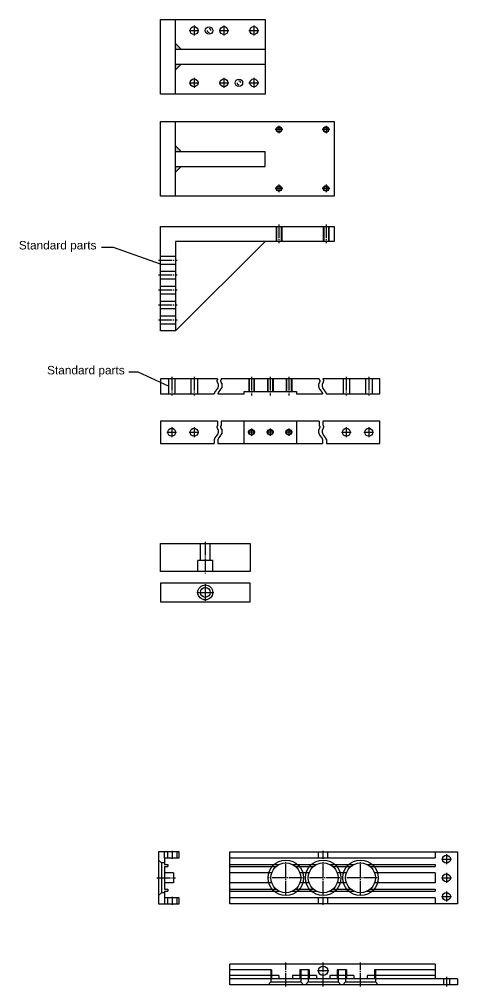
# Model space of a CAD drawing. Header units: inches. Extents: x -18 to 106, y -1 to 100.
# Drawn here: x 62.1 to 106.1, y 2.7 to 99.9 of the extents above; entities that cross this region are included whole.
import ezdxf

# ---------------------------------------------------------------- set-up
doc = ezdxf.new("R2010")
doc.units = ezdxf.units.IN
doc.header["$MEASUREMENT"] = 0
doc.linetypes.add('GRIDLINE', pattern=[1.53125, 1.375, -0.0625, 0.03125, -0.0625])
for name, color, linetype in [('DETAIL', 5, 'Continuous'), ('DETAIL-B', 140, 'Continuous'), ('E-1', 51, 'Continuous'), ('E-2', 255, 'Continuous'), ('E-3', 151, 'Continuous'), ('E-4', 1, 'Continuous'), ('E-DIM', 20, 'Continuous'), ('E-GRID', 65, 'GRIDLINE'), ('E-HATCH', 92, 'Continuous'), ('E-TEXT', 82, 'Continuous')]:
    doc.layers.add(name, color=color, linetype=linetype)
doc.styles.add('NewTextStyle_4', font='arial.ttf', dxfattribs={"height": 0.850622})
doc.styles.get("Standard").update_dxf_attribs({"font": 'txt.shx'})
doc.dimstyles.get("Standard").update_dxf_attribs({"dimtxt": 0.18, "dimasz": 0.18, "dimexe": 0.18, "dimexo": 0.0625, "dimgap": 0.09, "dimtad": 0, "dimtih": 1, "dimtoh": 1, "dimdec": 4, "dimzin": 0, "dimdsep": 46, "dimtxsty": 'Standard', "dimcen": 0.09, "dimadec": 0, "dimazin": 0, "dimtfac": 1, "dimtdec": 4, "dimtofl": 0, "dimtmove": 0, "dimatfit": 3, "dimfxl": 1, "dimtolj": 1, "dimtzin": 0, "dimarcsym": 0})

# ---------------------------------------------------------------- blocks, each defined once
blk = doc.blocks.new('C112')
at = {"layer": 'DETAIL'}
blk.add_circle((79.662, 98.733), 0.398, dxfattribs=at)
at = {"layer": 'DETAIL-B'}
for p, q in [((79.662, 99.225), (79.662, 98.241)), ((79.169, 98.733), (80.154, 98.733))]:
    blk.add_line(p, q, dxfattribs=at)
blk = doc.blocks.new('C112Double')
at = {"layer": 'DETAIL'}
for radius in [0.281, 0.234]:
    blk.add_circle((88.179, 88.79), radius, dxfattribs=at)
at = {"layer": 'DETAIL-B'}
for p, q in [((88.554, 88.79), (87.804, 88.79)), ((88.179, 89.165), (88.179, 88.415))]:
    blk.add_line(p, q, dxfattribs=at)
blk = doc.blocks.new('CMid')
at = {"layer": 'DETAIL-B'}
blk.add_circle((81.162, 98.733), 0.375, dxfattribs=at)
for start, end in [(180, 270), (0, 90)]:
    blk.add_arc((81.162, 98.733), 0.188, start, end, dxfattribs=at)
blk = doc.blocks.new('B114')
at = {"layer": 'DETAIL'}
for radius in [0.75, 0.492]:
    blk.add_circle((80.787, 42.308), radius, dxfattribs=at)
at = {"layer": 'DETAIL-B'}
for p, q in [((80.787, 43.152), (80.787, 41.464)), ((79.943, 42.308), (81.63, 42.308))]:
    blk.add_line(p, q, dxfattribs=at)
blk = doc.blocks.new('sepe1')
at = {"layer": 'E-2'}
for p, q in [((94.033, 4.408), (94.033, 3.518)), ((94.949, 4.408), (94.033, 4.408)), ((94.949, 4.408), (94.949, 3.518)), ((93.298, 3.846), (93.298, 3.518)), ((95.684, 3.846), (93.298, 3.846)), ((95.684, 3.846), (95.684, 3.518))]:
    blk.add_line(p, q, dxfattribs=at)
at = {"layer": 'E-2', "ltscale": 0.5}
for p, q in [((94.116, 4.408), (94.116, 3.19)), ((94.866, 4.408), (94.866, 3.19)), ((94.397, 2.908), (94.116, 3.19)), ((94.585, 2.908), (94.866, 3.213))]:
    blk.add_line(p, q, dxfattribs=at)

msp = doc.modelspace()

# ---------------------------------------------------------------- hatches: boundary and pattern name
at = {"layer": 'E-HATCH'}
h = msp.add_hatch(color=256, dxfattribs=at)
h.paths.add_polyline_path([(77.787, 95.358), (77.787, 94.796), (78.349, 95.358)])
h.paths.add_polyline_path([(78.349, 96.858), (77.787, 97.421), (77.787, 96.858)])
h = msp.add_hatch(color=256, dxfattribs=at)
h.paths.add_polyline_path([(78.349, 85.087), (77.787, 85.087), (77.787, 84.525)])
h.paths.add_polyline_path([(77.787, 87.15), (77.787, 86.587), (78.349, 86.587), (78.349, 86.604)])

# ---------------------------------------------------------------- linework, layer by layer
at = {"layer": 'DETAIL'}
msp.add_circle((92.616, 4.315), 0.468, dxfattribs=at)
at = {"layer": 'E-1'}
for p, q in [((87.898, 79.062), (87.898, 77.562)), ((87.945, 79.062), (87.945, 77.562)), ((88.414, 79.062), (88.414, 77.562)), ((88.461, 79.062), (88.461, 77.562)), ((92.622, 79.062), (92.622, 77.562)), ((92.669, 79.062), (92.669, 77.562)), ((93.138, 79.062), (93.138, 77.562)), ((93.185, 79.062), (93.185, 77.562)), ((76.287, 76.085), (77.787, 76.085)), ((76.287, 75.288), (77.787, 75.288)), ((76.287, 74.562), (77.787, 74.562)), ((76.287, 73.812), (77.787, 73.812)), ((76.287, 73.066), (77.787, 73.062)), ((76.287, 72.288), (77.787, 72.288)), ((76.287, 71.562), (77.787, 71.562)), ((76.287, 70.812), (77.787, 70.812)), ((76.287, 70.085), (77.787, 70.085)), ((76.287, 69.288), (77.787, 69.288)), ((77.083, 63.765), (77.083, 62.265)), ((77.74, 63.765), (77.74, 62.265)), ((79.333, 63.765), (79.333, 62.265)), ((79.99, 63.765), (79.99, 62.265)), ((85.146, 63.765), (85.146, 62.5)), ((85.193, 63.765), (85.193, 62.5)), ((85.662, 63.765), (85.662, 62.5)), ((85.708, 63.765), (85.708, 62.5)), ((87.021, 63.765), (87.021, 62.5)), ((87.068, 63.765), (87.068, 62.5)), ((87.537, 63.765), (87.537, 62.5)), ((87.583, 63.765), (87.583, 62.5)), ((88.896, 63.765), (88.896, 62.5)), ((88.943, 63.765), (88.943, 62.5)), ((89.412, 63.765), (89.412, 62.5)), ((89.458, 63.765), (89.458, 62.5)), ((94.615, 63.765), (94.615, 62.265)), ((95.271, 63.765), (95.271, 62.265)), ((96.865, 63.765), (96.865, 62.265)), ((97.521, 63.765), (97.521, 62.265)), ((84.677, 57.272), (84.677, 59.522)), ((89.927, 59.522), (89.927, 57.272)), ((80.294, 45.523), (80.294, 47.211)), ((81.279, 45.523), (81.279, 47.211)), ((80.037, 44.398), (80.037, 45.523)), ((81.537, 45.523), (80.037, 45.523)), ((81.537, 44.398), (81.537, 45.523)), ((104.686, 3.518), (104.686, 2.908)), ((105.296, 3.518), (105.296, 2.908))]:
    msp.add_line(p, q, dxfattribs=at)
at = {"layer": 'E-2'}
for p, q in [((76.287, 92.358), (76.287, 99.858)), ((76.287, 99.858), (86.787, 99.858)), ((77.787, 92.358), (77.787, 99.858)), ((86.787, 99.858), (86.787, 92.358)), ((86.787, 92.358), (76.287, 92.358)), ((76.287, 89.587), (93.724, 89.587)), ((76.287, 82.087), (76.287, 89.587)), ((77.787, 82.087), (77.787, 89.587)), ((93.724, 89.587), (93.724, 82.087)), ((86.787, 85.087), (86.787, 86.587)), ((93.724, 82.087), (76.287, 82.087)), ((76.287, 68.562), (76.287, 79.062)), ((76.287, 79.062), (93.724, 79.062)), ((93.724, 79.062), (93.724, 77.562)), ((93.724, 77.562), (77.787, 77.562)), ((77.787, 77.562), (77.787, 68.562)), ((77.787, 68.562), (76.287, 68.562)), ((76.287, 63.765), (76.287, 62.265)), ((82.017, 63.765), (76.287, 63.765)), ((81.975, 63.609), (81.955, 63.609)), ((81.955, 63.609), (81.955, 63.484)), ((81.955, 63.484), (81.975, 63.484)), ((81.996, 63.672), (81.975, 63.672)), ((81.975, 63.672), (81.975, 63.609)), ((81.975, 63.484), (81.975, 63.401)), ((81.975, 63.401), (82.017, 63.401)), ((82.017, 63.735), (81.996, 63.735)), ((81.996, 63.735), (81.996, 63.672)), ((82.017, 63.765), (82.017, 63.735)), ((82.017, 63.401), (82.017, 63.338)), ((82.017, 63.338), (82.038, 63.338)), ((82.038, 63.338), (82.038, 63.317)), ((82.038, 63.317), (82.059, 63.317)), ((82.059, 63.317), (82.059, 63.254)), ((82.059, 63.254), (82.08, 63.254)), ((82.08, 63.254), (82.08, 62.941)), ((82.35, 63.609), (82.33, 63.609)), ((82.33, 63.609), (82.33, 63.484)), ((82.33, 63.484), (82.35, 63.484)), ((82.371, 63.672), (82.35, 63.672)), ((82.35, 63.672), (82.35, 63.609)), ((82.35, 63.484), (82.35, 63.401)), ((82.35, 63.401), (82.392, 63.401)), ((82.392, 63.735), (82.371, 63.735)), ((82.371, 63.735), (82.371, 63.672)), ((92.212, 63.765), (82.392, 63.765)), ((82.392, 63.765), (82.392, 63.735)), ((82.392, 63.401), (82.392, 63.338)), ((82.392, 63.338), (82.413, 63.338)), ((82.413, 63.338), (82.413, 63.317)), ((82.413, 63.317), (82.434, 63.317)), ((82.434, 63.317), (82.434, 63.254)), ((82.434, 63.254), (82.455, 63.254)), ((82.455, 63.254), (82.455, 62.941)), ((92.17, 63.254), (92.149, 63.254)), ((92.149, 63.254), (92.149, 62.941)), ((92.191, 63.317), (92.17, 63.317)), ((92.17, 63.317), (92.17, 63.254)), ((92.212, 63.338), (92.191, 63.338)), ((92.191, 63.338), (92.191, 63.317)), ((92.212, 63.765), (92.212, 63.735)), ((92.212, 63.735), (92.233, 63.735)), ((92.254, 63.401), (92.212, 63.401)), ((92.212, 63.401), (92.212, 63.338)), ((92.233, 63.735), (92.233, 63.672)), ((92.233, 63.672), (92.254, 63.672)), ((92.254, 63.672), (92.254, 63.609)), ((92.254, 63.609), (92.275, 63.609)), ((92.275, 63.484), (92.254, 63.484)), ((92.254, 63.484), (92.254, 63.401)), ((92.275, 63.609), (92.275, 63.484)), ((92.545, 63.254), (92.524, 63.254)), ((92.524, 63.254), (92.524, 62.941)), ((92.566, 63.317), (92.545, 63.317)), ((92.545, 63.317), (92.545, 63.254)), ((92.587, 63.338), (92.566, 63.338)), ((92.566, 63.338), (92.566, 63.317)), ((98.318, 63.765), (92.587, 63.765)), ((92.587, 63.765), (92.587, 63.735)), ((92.587, 63.735), (92.608, 63.735)), ((92.629, 63.401), (92.587, 63.401)), ((92.587, 63.401), (92.587, 63.338)), ((92.608, 63.735), (92.608, 63.672)), ((92.608, 63.672), (92.629, 63.672)), ((92.629, 63.672), (92.629, 63.609)), ((92.629, 63.609), (92.65, 63.609)), ((92.65, 63.484), (92.629, 63.484)), ((92.629, 63.484), (92.629, 63.401)), ((92.65, 63.609), (92.65, 63.484)), ((98.318, 62.265), (98.318, 63.765)), ((76.287, 62.265), (81.662, 62.265)), ((81.683, 62.294), (81.662, 62.294)), ((81.662, 62.294), (81.662, 62.265)), ((81.704, 62.315), (81.683, 62.315)), ((81.683, 62.315), (81.683, 62.294)), ((81.725, 62.377), (81.704, 62.377)), ((81.704, 62.377), (81.704, 62.315)), ((81.746, 62.419), (81.725, 62.419)), ((81.725, 62.419), (81.725, 62.377)), ((81.788, 62.461), (81.746, 62.461)), ((81.746, 62.461), (81.746, 62.419)), ((81.808, 62.503), (81.788, 62.503)), ((81.788, 62.503), (81.788, 62.461)), ((81.85, 62.544), (81.808, 62.544)), ((81.808, 62.544), (81.808, 62.503)), ((81.892, 62.586), (81.85, 62.586)), ((81.85, 62.586), (81.85, 62.544)), ((81.913, 62.649), (81.892, 62.649)), ((81.892, 62.649), (81.892, 62.586)), ((81.955, 62.691), (81.913, 62.691)), ((81.913, 62.691), (81.913, 62.649)), ((81.975, 62.732), (81.955, 62.732)), ((81.955, 62.732), (81.955, 62.691)), ((81.996, 62.753), (81.975, 62.753)), ((81.975, 62.753), (81.975, 62.732)), ((82.017, 62.795), (81.996, 62.795)), ((81.996, 62.795), (81.996, 62.753)), ((82.038, 62.837), (82.017, 62.837)), ((82.017, 62.837), (82.017, 62.795)), ((82.058, 62.294), (82.037, 62.294)), ((82.037, 62.294), (82.037, 62.265)), ((82.037, 62.265), (84.677, 62.265)), ((82.059, 62.858), (82.038, 62.858)), ((82.038, 62.858), (82.038, 62.837)), ((82.079, 62.315), (82.058, 62.315)), ((82.058, 62.315), (82.058, 62.294)), ((82.08, 62.941), (82.059, 62.941)), ((82.059, 62.941), (82.059, 62.858)), ((82.1, 62.377), (82.079, 62.377)), ((82.079, 62.377), (82.079, 62.315)), ((82.121, 62.419), (82.1, 62.419)), ((82.1, 62.419), (82.1, 62.377)), ((82.163, 62.461), (82.121, 62.461)), ((82.121, 62.461), (82.121, 62.419)), ((82.183, 62.503), (82.163, 62.503)), ((82.163, 62.503), (82.163, 62.461)), ((82.225, 62.544), (82.183, 62.544)), ((82.183, 62.544), (82.183, 62.503)), ((82.267, 62.586), (82.225, 62.586)), ((82.225, 62.586), (82.225, 62.544)), ((82.288, 62.649), (82.267, 62.649)), ((82.267, 62.649), (82.267, 62.586)), ((82.33, 62.691), (82.288, 62.691)), ((82.288, 62.691), (82.288, 62.649)), ((82.35, 62.732), (82.33, 62.732)), ((82.33, 62.732), (82.33, 62.691)), ((82.371, 62.753), (82.35, 62.753)), ((82.35, 62.753), (82.35, 62.732)), ((82.392, 62.795), (82.371, 62.795)), ((82.371, 62.795), (82.371, 62.753)), ((82.413, 62.837), (82.392, 62.837)), ((82.392, 62.837), (82.392, 62.795)), ((82.434, 62.858), (82.413, 62.858)), ((82.413, 62.858), (82.413, 62.837)), ((82.455, 62.941), (82.434, 62.941)), ((82.434, 62.941), (82.434, 62.858)), ((84.677, 62.5), (89.927, 62.5)), ((84.677, 62.265), (84.677, 62.5)), ((89.927, 62.5), (89.927, 62.265)), ((89.927, 62.265), (92.567, 62.265)), ((92.149, 62.941), (92.17, 62.941)), ((92.17, 62.941), (92.17, 62.858)), ((92.17, 62.858), (92.191, 62.858)), ((92.191, 62.858), (92.191, 62.837)), ((92.191, 62.837), (92.212, 62.837)), ((92.212, 62.837), (92.212, 62.795)), ((92.212, 62.795), (92.233, 62.795)), ((92.233, 62.795), (92.233, 62.753)), ((92.233, 62.753), (92.254, 62.753)), ((92.254, 62.753), (92.254, 62.732)), ((92.254, 62.732), (92.275, 62.732)), ((92.275, 62.732), (92.275, 62.691)), ((92.275, 62.691), (92.317, 62.691)), ((92.317, 62.691), (92.317, 62.649)), ((92.317, 62.649), (92.337, 62.649)), ((92.337, 62.649), (92.337, 62.586)), ((92.337, 62.586), (92.379, 62.586)), ((92.379, 62.586), (92.379, 62.544)), ((92.379, 62.544), (92.421, 62.544)), ((92.421, 62.544), (92.421, 62.503)), ((92.421, 62.503), (92.442, 62.503)), ((92.442, 62.503), (92.442, 62.461)), ((92.442, 62.461), (92.484, 62.461)), ((92.484, 62.461), (92.484, 62.419)), ((92.484, 62.419), (92.504, 62.419)), ((92.504, 62.419), (92.504, 62.377)), ((92.504, 62.377), (92.525, 62.377)), ((92.524, 62.941), (92.545, 62.941)), ((92.525, 62.377), (92.525, 62.315)), ((92.525, 62.315), (92.546, 62.315)), ((92.545, 62.941), (92.545, 62.858)), ((92.545, 62.858), (92.566, 62.858)), ((92.546, 62.315), (92.546, 62.294)), ((92.546, 62.294), (92.567, 62.294)), ((92.566, 62.858), (92.566, 62.837)), ((92.566, 62.837), (92.587, 62.837)), ((92.567, 62.294), (92.567, 62.265)), ((92.587, 62.837), (92.587, 62.795)), ((92.587, 62.795), (92.608, 62.795)), ((92.608, 62.795), (92.608, 62.753)), ((92.608, 62.753), (92.629, 62.753)), ((92.629, 62.753), (92.629, 62.732)), ((92.629, 62.732), (92.65, 62.732)), ((92.65, 62.732), (92.65, 62.691)), ((92.65, 62.691), (92.692, 62.691)), ((92.692, 62.691), (92.692, 62.649)), ((92.692, 62.649), (92.712, 62.649)), ((92.712, 62.649), (92.712, 62.586)), ((92.712, 62.586), (92.754, 62.586)), ((92.754, 62.586), (92.754, 62.544)), ((92.754, 62.544), (92.796, 62.544)), ((92.796, 62.544), (92.796, 62.503)), ((92.796, 62.503), (92.817, 62.503)), ((92.817, 62.503), (92.817, 62.461)), ((92.817, 62.461), (92.859, 62.461)), ((92.859, 62.461), (92.859, 62.419)), ((92.859, 62.419), (92.879, 62.419)), ((92.879, 62.419), (92.879, 62.377)), ((92.879, 62.377), (92.9, 62.377)), ((92.9, 62.377), (92.9, 62.315)), ((92.9, 62.315), (92.921, 62.315)), ((92.921, 62.315), (92.921, 62.294)), ((92.921, 62.294), (92.942, 62.294)), ((92.942, 62.294), (92.942, 62.265)), ((92.942, 62.265), (98.318, 62.265)), ((76.287, 59.522), (76.287, 57.272)), ((82.017, 59.522), (76.287, 59.522)), ((82.017, 59.522), (82.017, 59.117)), ((92.212, 59.522), (82.392, 59.522)), ((82.392, 59.522), (82.392, 59.117)), ((92.212, 59.522), (92.212, 59.117)), ((98.318, 59.522), (92.587, 59.522)), ((92.587, 59.522), (92.587, 59.117)), ((98.318, 57.272), (98.318, 59.522)), ((81.975, 58.991), (81.955, 58.991)), ((81.955, 58.991), (81.955, 58.866)), ((81.955, 58.866), (81.975, 58.866)), ((81.996, 59.054), (81.975, 59.054)), ((81.975, 59.054), (81.975, 58.991)), ((81.975, 58.866), (81.975, 58.782)), ((81.975, 58.782), (82.017, 58.782)), ((82.017, 59.117), (81.996, 59.117)), ((81.996, 59.117), (81.996, 59.054)), ((82.017, 58.782), (82.017, 58.72)), ((82.017, 58.72), (82.038, 58.72)), ((82.038, 58.72), (82.038, 58.699)), ((82.038, 58.699), (82.059, 58.699)), ((82.059, 58.699), (82.059, 58.636)), ((82.059, 58.636), (82.08, 58.636)), ((82.08, 58.323), (82.059, 58.323)), ((82.059, 58.323), (82.059, 58.24)), ((82.08, 58.636), (82.08, 58.323)), ((82.35, 58.991), (82.33, 58.991)), ((82.33, 58.991), (82.33, 58.866)), ((82.33, 58.866), (82.35, 58.866)), ((82.371, 59.054), (82.35, 59.054)), ((82.35, 59.054), (82.35, 58.991)), ((82.35, 58.866), (82.35, 58.782)), ((82.35, 58.782), (82.392, 58.782)), ((82.392, 59.117), (82.371, 59.117)), ((82.371, 59.117), (82.371, 59.054)), ((82.392, 58.782), (82.392, 58.72)), ((82.392, 58.72), (82.413, 58.72)), ((82.413, 58.72), (82.413, 58.699)), ((82.413, 58.699), (82.434, 58.699)), ((82.434, 58.699), (82.434, 58.636)), ((82.434, 58.636), (82.455, 58.636)), ((82.455, 58.323), (82.434, 58.323)), ((82.434, 58.323), (82.434, 58.24)), ((82.455, 58.636), (82.455, 58.323)), ((92.17, 58.636), (92.149, 58.636)), ((92.149, 58.636), (92.149, 58.323)), ((92.149, 58.323), (92.17, 58.323)), ((92.191, 58.699), (92.17, 58.699)), ((92.17, 58.699), (92.17, 58.636)), ((92.17, 58.323), (92.17, 58.24)), ((92.212, 58.72), (92.191, 58.72)), ((92.191, 58.72), (92.191, 58.699)), ((92.212, 59.117), (92.233, 59.117)), ((92.254, 58.782), (92.212, 58.782)), ((92.212, 58.782), (92.212, 58.72)), ((92.233, 59.117), (92.233, 59.054)), ((92.233, 59.054), (92.254, 59.054)), ((92.254, 59.054), (92.254, 58.991)), ((92.254, 58.991), (92.275, 58.991)), ((92.275, 58.866), (92.254, 58.866)), ((92.254, 58.866), (92.254, 58.782)), ((92.275, 58.991), (92.275, 58.866)), ((92.545, 58.636), (92.524, 58.636)), ((92.524, 58.636), (92.524, 58.323)), ((92.524, 58.323), (92.545, 58.323)), ((92.566, 58.699), (92.545, 58.699)), ((92.545, 58.699), (92.545, 58.636)), ((92.545, 58.323), (92.545, 58.24)), ((92.587, 58.72), (92.566, 58.72)), ((92.566, 58.72), (92.566, 58.699)), ((92.587, 59.117), (92.608, 59.117)), ((92.629, 58.782), (92.587, 58.782)), ((92.587, 58.782), (92.587, 58.72)), ((92.608, 59.117), (92.608, 59.054)), ((92.608, 59.054), (92.629, 59.054)), ((92.629, 59.054), (92.629, 58.991)), ((92.629, 58.991), (92.65, 58.991)), ((92.65, 58.866), (92.629, 58.866)), ((92.629, 58.866), (92.629, 58.782)), ((92.65, 58.991), (92.65, 58.866)), ((81.683, 57.676), (81.662, 57.676)), ((81.662, 57.676), (81.662, 57.272)), ((81.704, 57.697), (81.683, 57.697)), ((81.683, 57.697), (81.683, 57.676)), ((81.725, 57.759), (81.704, 57.759)), ((81.704, 57.759), (81.704, 57.697)), ((81.746, 57.801), (81.725, 57.801)), ((81.725, 57.801), (81.725, 57.759)), ((81.788, 57.843), (81.746, 57.843)), ((81.746, 57.843), (81.746, 57.801)), ((81.808, 57.885), (81.788, 57.885)), ((81.788, 57.885), (81.788, 57.843)), ((81.85, 57.926), (81.808, 57.926)), ((81.808, 57.926), (81.808, 57.885)), ((81.892, 57.968), (81.85, 57.968)), ((81.85, 57.968), (81.85, 57.926)), ((81.913, 58.031), (81.892, 58.031)), ((81.892, 58.031), (81.892, 57.968)), ((81.955, 58.073), (81.913, 58.073)), ((81.913, 58.073), (81.913, 58.031)), ((81.975, 58.114), (81.955, 58.114)), ((81.955, 58.114), (81.955, 58.073)), ((81.996, 58.135), (81.975, 58.135)), ((81.975, 58.135), (81.975, 58.114)), ((82.017, 58.177), (81.996, 58.177)), ((81.996, 58.177), (81.996, 58.135)), ((82.038, 58.219), (82.017, 58.219)), ((82.017, 58.219), (82.017, 58.177)), ((82.058, 57.676), (82.037, 57.676)), ((82.037, 57.676), (82.037, 57.272)), ((82.059, 58.24), (82.038, 58.24)), ((82.038, 58.24), (82.038, 58.219)), ((82.079, 57.697), (82.058, 57.697)), ((82.058, 57.697), (82.058, 57.676)), ((82.1, 57.759), (82.079, 57.759)), ((82.079, 57.759), (82.079, 57.697)), ((82.121, 57.801), (82.1, 57.801)), ((82.1, 57.801), (82.1, 57.759)), ((82.163, 57.843), (82.121, 57.843)), ((82.121, 57.843), (82.121, 57.801)), ((82.183, 57.885), (82.163, 57.885)), ((82.163, 57.885), (82.163, 57.843)), ((82.225, 57.926), (82.183, 57.926)), ((82.183, 57.926), (82.183, 57.885)), ((82.267, 57.968), (82.225, 57.968)), ((82.225, 57.968), (82.225, 57.926)), ((82.288, 58.031), (82.267, 58.031)), ((82.267, 58.031), (82.267, 57.968)), ((82.33, 58.073), (82.288, 58.073)), ((82.288, 58.073), (82.288, 58.031)), ((82.35, 58.114), (82.33, 58.114)), ((82.33, 58.114), (82.33, 58.073)), ((82.371, 58.135), (82.35, 58.135)), ((82.35, 58.135), (82.35, 58.114)), ((82.392, 58.177), (82.371, 58.177)), ((82.371, 58.177), (82.371, 58.135)), ((82.413, 58.219), (82.392, 58.219)), ((82.392, 58.219), (82.392, 58.177)), ((82.434, 58.24), (82.413, 58.24)), ((82.413, 58.24), (82.413, 58.219)), ((92.17, 58.24), (92.191, 58.24)), ((92.191, 58.24), (92.191, 58.219)), ((92.191, 58.219), (92.212, 58.219)), ((92.212, 58.219), (92.212, 58.177)), ((92.212, 58.177), (92.233, 58.177)), ((92.233, 58.177), (92.233, 58.135)), ((92.233, 58.135), (92.254, 58.135)), ((92.254, 58.135), (92.254, 58.114)), ((92.254, 58.114), (92.275, 58.114)), ((92.275, 58.114), (92.275, 58.073)), ((92.275, 58.073), (92.317, 58.073)), ((92.317, 58.073), (92.317, 58.031)), ((92.317, 58.031), (92.337, 58.031)), ((92.337, 58.031), (92.337, 57.968)), ((92.337, 57.968), (92.379, 57.968)), ((92.379, 57.968), (92.379, 57.926)), ((92.379, 57.926), (92.421, 57.926)), ((92.421, 57.926), (92.421, 57.885)), ((92.421, 57.885), (92.442, 57.885)), ((92.442, 57.885), (92.442, 57.843)), ((92.442, 57.843), (92.484, 57.843)), ((92.484, 57.843), (92.484, 57.801)), ((92.484, 57.801), (92.504, 57.801)), ((92.504, 57.801), (92.504, 57.759)), ((92.504, 57.759), (92.525, 57.759)), ((92.525, 57.759), (92.525, 57.697)), ((92.525, 57.697), (92.546, 57.697)), ((92.545, 58.24), (92.566, 58.24)), ((92.546, 57.697), (92.546, 57.676)), ((92.546, 57.676), (92.567, 57.676)), ((92.566, 58.24), (92.566, 58.219)), ((92.566, 58.219), (92.587, 58.219)), ((92.567, 57.676), (92.567, 57.272)), ((92.587, 58.219), (92.587, 58.177)), ((92.587, 58.177), (92.608, 58.177)), ((92.608, 58.177), (92.608, 58.135)), ((92.608, 58.135), (92.629, 58.135)), ((92.629, 58.135), (92.629, 58.114)), ((92.629, 58.114), (92.65, 58.114)), ((92.65, 58.114), (92.65, 58.073)), ((92.65, 58.073), (92.692, 58.073)), ((92.692, 58.073), (92.692, 58.031)), ((92.692, 58.031), (92.712, 58.031)), ((92.712, 58.031), (92.712, 57.968)), ((92.712, 57.968), (92.754, 57.968)), ((92.754, 57.968), (92.754, 57.926)), ((92.754, 57.926), (92.796, 57.926)), ((92.796, 57.926), (92.796, 57.885)), ((92.796, 57.885), (92.817, 57.885)), ((92.817, 57.885), (92.817, 57.843)), ((92.817, 57.843), (92.859, 57.843)), ((92.859, 57.843), (92.859, 57.801)), ((92.859, 57.801), (92.879, 57.801)), ((92.879, 57.801), (92.879, 57.759)), ((92.879, 57.759), (92.9, 57.759)), ((92.9, 57.759), (92.9, 57.697)), ((92.9, 57.697), (92.921, 57.697)), ((92.921, 57.697), (92.921, 57.676)), ((92.921, 57.676), (92.942, 57.676)), ((92.942, 57.676), (92.942, 57.272)), ((76.287, 57.272), (81.662, 57.272)), ((82.037, 57.272), (92.567, 57.272)), ((92.942, 57.272), (98.318, 57.272)), ((76.287, 47.211), (85.287, 47.211)), ((76.287, 44.398), (76.287, 47.211)), ((85.287, 47.211), (85.287, 44.398)), ((85.287, 44.398), (76.287, 44.398)), ((76.287, 43.246), (76.287, 41.371)), ((85.287, 43.246), (76.287, 43.246)), ((85.287, 41.371), (85.287, 43.246)), ((76.287, 41.371), (85.287, 41.371)), ((78.162, 16.274), (76.099, 16.274)), ((76.099, 16.274), (76.099, 11.024)), ((76.708, 15.642), (76.708, 16.274)), ((76.708, 15.642), (78.162, 15.642)), ((76.708, 15.642), (76.708, 14.985)), ((78.162, 15.642), (78.162, 16.274)), ((83.241, 11.024), (83.241, 16.274)), ((83.241, 16.274), (106.116, 16.274)), ((83.241, 15.642), (103.866, 15.642)), ((103.866, 16.274), (103.866, 15.642)), ((106.116, 16.274), (106.116, 11.024)), ((76.38, 15.149), (76.38, 12.149)), ((76.708, 14.798), (76.708, 14.142)), ((103.866, 14.985), (103.866, 14.798)), ((77.599, 14.142), (76.708, 14.142)), ((76.708, 14.142), (76.708, 13.157)), ((77.599, 14.142), (77.599, 13.157)), ((87.449, 14.142), (83.241, 14.142)), ((91.199, 14.142), (90.283, 14.142)), ((94.949, 14.142), (94.033, 14.142)), ((103.866, 14.142), (97.783, 14.142)), ((103.866, 14.142), (103.866, 13.157)), ((77.599, 13.157), (76.708, 13.157)), ((76.708, 13.157), (76.708, 12.501)), ((87.449, 13.157), (83.241, 13.157)), ((91.199, 13.157), (90.283, 13.157)), ((94.949, 13.157), (94.033, 13.157)), ((103.866, 13.157), (97.783, 13.157)), ((76.708, 12.313), (76.708, 11.657)), ((78.162, 11.657), (76.708, 11.657)), ((76.708, 11.657), (76.708, 11.024)), ((78.162, 11.024), (78.162, 11.657)), ((103.866, 11.657), (83.241, 11.657)), ((103.866, 12.501), (103.866, 12.313)), ((103.866, 11.657), (103.866, 11.024)), ((76.099, 11.024), (78.162, 11.024)), ((106.116, 11.024), (83.241, 11.024)), ((83.241, 2.908), (83.241, 4.971)), ((103.866, 4.971), (83.241, 4.971)), ((103.866, 4.971), (103.866, 3.518)), ((88.184, 3.846), (83.241, 3.846)), ((103.866, 3.518), (83.241, 3.518)), ((87.366, 3.19), (90.366, 3.19)), ((88.184, 3.846), (88.184, 3.518)), ((91.116, 3.19), (94.116, 3.19)), ((94.866, 3.19), (97.866, 3.19)), ((103.866, 3.846), (97.048, 3.846)), ((97.048, 3.846), (97.048, 3.518)), ((106.116, 3.518), (103.866, 3.518)), ((106.116, 3.518), (106.116, 2.908)), ((106.116, 2.908), (83.241, 2.908))]:
    msp.add_line(p, q, dxfattribs=at)
at = {"layer": 'E-2', "ltscale": 2}
for p, q in [((77.037, 15.642), (77.037, 16.274)), ((77.974, 15.642), (77.974, 16.274)), ((92.147, 15.642), (92.147, 16.274)), ((93.085, 15.642), (93.085, 16.274)), ((77.037, 11.024), (77.037, 11.657)), ((77.974, 11.024), (77.974, 11.657)), ((92.147, 11.024), (92.147, 11.657)), ((93.085, 11.024), (93.085, 11.657))]:
    msp.add_line(p, q, dxfattribs=at)
at = {"layer": 'E-2', "ltscale": 0.5}
for p, q in [((76.099, 15.431), (76.404, 15.149)), ((76.708, 15.149), (76.38, 15.149)), ((76.099, 11.868), (76.38, 12.149)), ((76.708, 12.149), (76.38, 12.149)), ((87.085, 2.908), (87.366, 3.213)), ((98.147, 2.908), (97.866, 3.19))]:
    msp.add_line(p, q, dxfattribs=at)
at = {"layer": 'E-2'}
for centre, radius in [((88.866, 13.649), 1.781), ((88.866, 13.649), 1.5), ((92.616, 13.649), 1.781), ((92.616, 13.649), 1.5), ((96.366, 13.649), 1.781), ((96.366, 13.649), 1.5)]:
    msp.add_circle(centre, radius, dxfattribs=at)
at = {"layer": 'E-3'}
for p, q in [((77.787, 96.858), (86.787, 96.858)), ((77.787, 95.358), (86.787, 95.358)), ((77.787, 86.587), (86.787, 86.587)), ((77.787, 85.087), (86.787, 85.087)), ((77.787, 68.562), (86.787, 77.562))]:
    msp.add_line(p, q, dxfattribs=at)
at = {"layer": 'E-4'}
for p, q in [((76.708, 14.985), (77.037, 14.985)), ((76.708, 14.798), (77.037, 14.798)), ((77.037, 14.985), (77.037, 14.798)), ((83.241, 14.985), (88.184, 14.985)), ((83.241, 14.798), (87.901, 14.798)), ((89.548, 14.985), (91.934, 14.985)), ((89.831, 14.798), (91.651, 14.798)), ((93.298, 14.985), (95.684, 14.985)), ((93.581, 14.798), (95.401, 14.798)), ((97.048, 14.985), (103.866, 14.985)), ((97.331, 14.798), (103.866, 14.798)), ((76.708, 12.501), (77.037, 12.501)), ((76.708, 12.313), (77.037, 12.313)), ((77.037, 12.501), (77.037, 12.313)), ((83.241, 12.501), (87.901, 12.501)), ((83.241, 12.313), (88.184, 12.313)), ((89.548, 12.313), (91.934, 12.313)), ((89.831, 12.501), (91.651, 12.501)), ((93.298, 12.313), (95.684, 12.313)), ((93.581, 12.501), (95.401, 12.501)), ((97.048, 12.313), (103.866, 12.313)), ((97.331, 12.501), (103.866, 12.501)), ((87.449, 4.408), (83.241, 4.408)), ((87.449, 4.408), (87.449, 3.518)), ((103.866, 4.408), (97.783, 4.408)), ((97.783, 4.408), (97.783, 3.518))]:
    msp.add_line(p, q, dxfattribs=at)
at = {"layer": 'E-4', "ltscale": 0.5}
for p, q in [((87.366, 4.408), (87.366, 3.19)), ((97.866, 4.408), (97.866, 3.19))]:
    msp.add_line(p, q, dxfattribs=at)
at = {"layer": 'E-DIM'}
for p, q in [((78.349, 96.858), (77.787, 97.421)), ((77.787, 94.796), (78.349, 95.358)), ((77.787, 87.15), (78.366, 86.587)), ((78.349, 85.087), (77.787, 84.525))]:
    msp.add_line(p, q, dxfattribs=at)
at = {"layer": 'E-GRID'}
for p, q in [((88.179, 79.249), (88.179, 77.374)), ((92.904, 79.249), (92.904, 77.374)), ((76.099, 75.687), (77.974, 75.687)), ((76.099, 74.187), (77.974, 74.187)), ((76.099, 72.687), (77.974, 72.687)), ((76.099, 71.187), (77.974, 71.187)), ((76.099, 69.687), (77.974, 69.687)), ((77.412, 63.953), (77.412, 62.078)), ((79.662, 63.953), (79.662, 62.078)), ((85.427, 63.953), (85.427, 62.078)), ((87.302, 63.953), (87.302, 62.078)), ((89.177, 63.953), (89.177, 62.078)), ((94.943, 63.953), (94.943, 62.078)), ((97.193, 63.953), (97.193, 62.078)), ((80.787, 47.398), (80.787, 44.211)), ((77.505, 15.548), (77.505, 16.368)), ((92.616, 15.548), (92.616, 16.368)), ((88.866, 11.962), (88.866, 15.337)), ((92.616, 11.962), (92.616, 15.337)), ((96.366, 11.962), (96.366, 15.337)), ((75.912, 13.649), (77.787, 13.649)), ((90.554, 13.649), (87.179, 13.649)), ((94.304, 13.649), (90.929, 13.649)), ((98.054, 13.649), (94.679, 13.649)), ((77.505, 10.931), (77.505, 11.751)), ((92.616, 10.931), (92.616, 11.751)), ((88.866, 2.721), (88.866, 5.158)), ((92.616, 2.721), (92.616, 5.158)), ((96.366, 2.721), (96.366, 5.158)), ((93.179, 4.315), (92.054, 4.315)), ((104.991, 3.705), (104.991, 2.721))]:
    msp.add_line(p, q, dxfattribs=at)

# ---------------------------------------------------------------- block references
for name, p in [('C112', (0, 0)), ('CMid', (0, 0)), ('C112', (3, 0)), ('C112', (6, 0)), ('C112', (0, -5.25)), ('C112', (3, -5.25)), ('CMid', (3, -5.25)), ('C112', (6, -5.25)), ('C112Double', (0, 0)), ('C112Double', (4.724, 0)), ('C112Double', (0, -5.906)), ('C112Double', (4.724, -5.906)), ('C112', (-2.25, -40.336)), ('C112', (0, -40.336)), ('C112Double', (-2.752, -30.393)), ('C112Double', (-0.877, -30.393)), ('C112Double', (0.998, -30.393)), ('C112', (15.281, -40.336)), ('C112', (17.531, -40.336)), ('B114', (0, 0)), ('C112', (25.33, -83.209)), ('C112', (25.33, -85.084)), ('C112', (25.33, -86.959)), ('sepe1', (-3.75, 0)), ('sepe1', (0, 0))]:
    msp.add_blockref(name, p)

# ---------------------------------------------------------------- texts
at = {"layer": 'E-TEXT', "lineweight": 0, "style": 'NewTextStyle_4'}
for p in [(62.07, 76.751), (64.905, 64.204)]:
    msp.add_text('Standard parts', height=0.85062, dxfattribs=at).set_placement(p)

# ---------------------------------------------------------------- leaders
at = {"layer": 'E-TEXT', "lineweight": 0}
for points in [[(76.287, 75.288), (71.569, 76.963), (70.364, 76.963)], [(77.083, 63.015), (74.05, 64.417), (73.128, 64.417)]]:
    msp.add_leader(points, dimstyle='Standard', dxfattribs=at)

doc.saveas('drawing.dxf')
